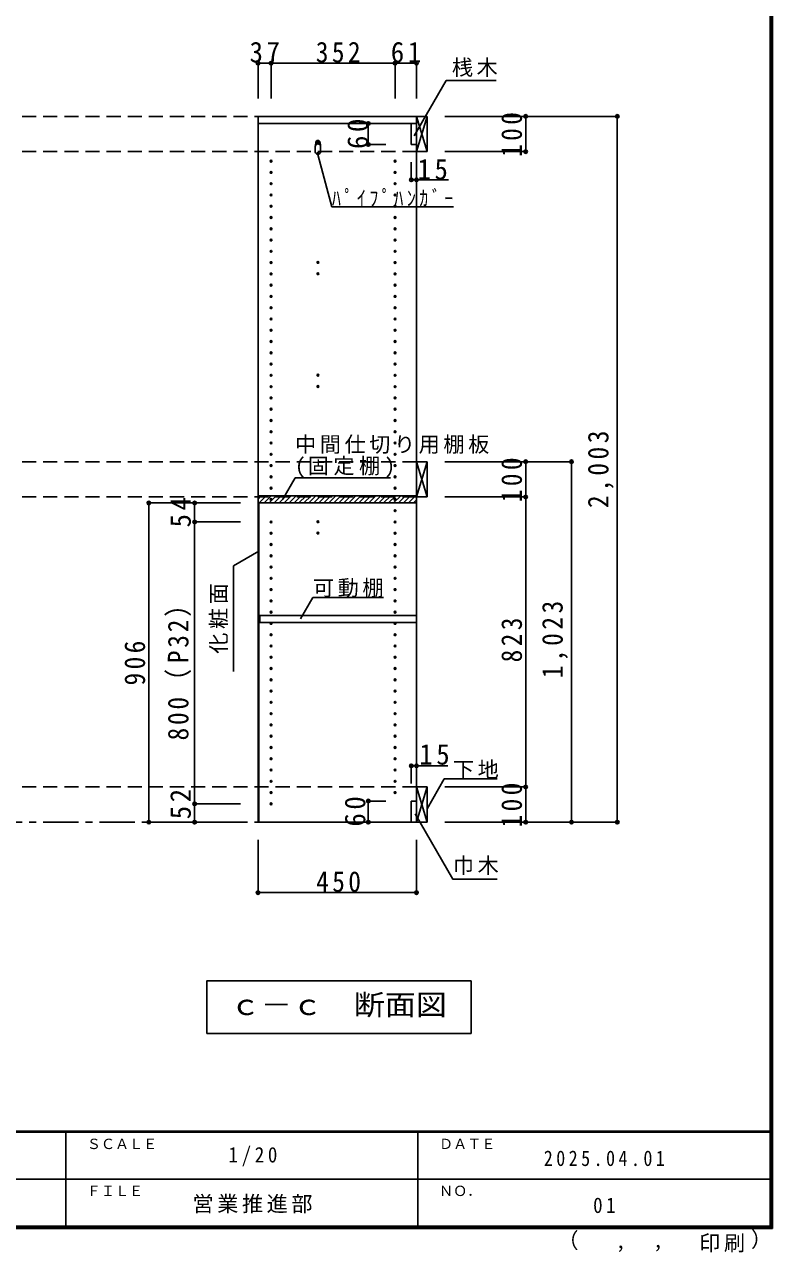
# Model space of a CAD drawing. Units: millimetres at full size, sheet at 1:20; details may follow other scales. Extents: x -3922 to 3878, y -2932 to 2722.
# Drawn here: x 1754 to 3878, y -2932 to 552 of the extents above; entities that cross this region are included whole.
import ezdxf
from ezdxf.enums import TextEntityAlignment as Align

# ---------------------------------------------------------------- set-up
doc = ezdxf.new("R2010")
doc.units = ezdxf.units.MM
doc.header["$LTSCALE"] = 20
doc.header["$PDMODE"] = 32
doc.header["$PDSIZE"] = 10
doc.linetypes.add('CHAIN1', pattern=[8, 5, -1, 1, -1])
doc.linetypes.add('DASHED2', pattern=[3, 2, -1])
for name, color, linetype in [('0-2_本体', 2, 'Continuous'), ('0-3_固定棚', 2, 'Continuous'), ('0-4_可動棚', 3, 'Continuous'), ('0-5', 4, 'Continuous'), ('0-6_ﾊﾟｲﾌﾟﾊﾝｶﾞｰ', 7, 'Continuous'), ('0-7_桟木・巾木', 2, 'Continuous'), ('0-8_引き出し', 2, 'Continuous'), ('0-A_文字', 7, 'Continuous'), ('0-B_寸法', 4, 'Continuous'), ('0-C_ハッチ', 4, 'Continuous'), ('F-1_枠', 6, 'Continuous'), ('F-A_文字', 7, 'Continuous')]:
    doc.layers.add(name, color=color, linetype=linetype)
doc.styles.add('ＭＳ ゴシック', font='')
doc.styles.get('ＭＳ ゴシック').set_extended_font_data('MS Gothic')

msp = doc.modelspace()

# ---------------------------------------------------------------- linework, layer by layer
at = {"layer": '0-2_本体'}
for p, q in [((2417.47, 271.73), (2417.47, 291.73)), ((2417.47, 291.73), (2867.47, 291.73)), ((2867.47, 291.73), (2867.47, 271.73)), ((2867.47, 271.73), (2417.47, 271.73)), ((2419.47, -1711.27), (2419.47, -805.27))]:
    msp.add_line(p, q, dxfattribs=at)
at = {"layer": '0-3_固定棚'}
for p, q in [((2417.47, -785.27), (2417.47, -805.27)), ((2417.47, -785.27), (2867.47, -785.27)), ((2867.47, -785.27), (2867.47, -805.27)), ((2417.47, -805.27), (2867.47, -805.27))]:
    msp.add_line(p, q, dxfattribs=at)
at = {"layer": '0-4_可動棚', "color": 2}
msp.add_lwpolyline([(2422.47, -1124.77), (2867.47, -1124.77), (2867.47, -1144.77), (2422.47, -1144.77)], close=True, dxfattribs=at)
at = {"layer": '0-5', "color": 3}
for p, q in [((2417.47, 271.73), (2417.47, -1711.27)), ((2867.47, 271.73), (2417.47, 271.73)), ((2867.47, -1711.27), (2867.47, 271.73)), ((2417.47, -1711.27), (2867.47, -1711.27))]:
    msp.add_line(p, q, dxfattribs=at)
at = {"layer": '0-5'}
for centre in [(2587.47, 218.23), (2587.47, 186.23), (2454.47, 164.73), (2806.47, 164.73), (2454.47, 132.73), (2806.47, 132.73), (2454.47, 100.73), (2454.47, 68.73), (2806.47, 100.73), (2806.47, 68.73), (2454.47, 36.73), (2806.47, 36.73), (2454.47, 4.73), (2806.47, 4.73), (2454.47, -27.27), (2806.47, -27.27), (2454.47, -59.27), (2806.47, -59.27), (2454.47, -91.27), (2806.47, -91.27), (2454.47, -123.27), (2587.47, -122.77), (2806.47, -123.27), (2454.47, -155.27), (2587.47, -154.77), (2806.47, -155.27), (2454.47, -187.27), (2806.47, -187.27), (2454.47, -219.27), (2806.47, -219.27), (2454.47, -251.27), (2806.47, -251.27), (2454.47, -283.27), (2454.47, -315.27), (2806.47, -283.27), (2806.47, -315.27), (2454.47, -347.27), (2806.47, -347.27), (2454.47, -379.27), (2806.47, -379.27), (2454.47, -411.27), (2806.47, -411.27), (2454.47, -443.27), (2587.47, -442.77), (2806.47, -443.27), (2454.47, -475.27), (2587.47, -474.77), (2806.47, -475.27), (2454.47, -507.27), (2806.47, -507.27), (2454.47, -539.27), (2806.47, -539.27), (2454.47, -571.27), (2806.47, -571.27), (2454.47, -603.27), (2806.47, -603.27), (2454.47, -635.27), (2806.47, -635.27), (2454.47, -667.27), (2454.47, -699.27), (2806.47, -667.27), (2806.47, -699.27), (2454.47, -731.27), (2806.47, -731.27), (2454.47, -763.27), (2806.47, -763.27), (2454.47, -795.27), (2806.47, -795.27), (2806.47, -827.27), (2454.47, -859.27), (2587.47, -858.77), (2806.47, -859.27), (2454.47, -891.27), (2587.47, -890.77), (2806.47, -891.27), (2454.47, -923.27), (2806.47, -923.27), (2454.47, -955.27), (2806.47, -955.27), (2454.47, -987.27), (2806.47, -987.27), (2454.47, -1019.27), (2806.47, -1019.27), (2454.47, -1051.27), (2806.47, -1051.27), (2454.47, -1083.27), (2454.47, -1115.27), (2806.47, -1083.27), (2806.47, -1115.27), (2454.47, -1147.27), (2806.47, -1147.27), (2454.47, -1179.27), (2806.47, -1179.27), (2454.47, -1211.27), (2806.47, -1211.27), (2454.47, -1243.27), (2806.47, -1243.27), (2454.47, -1275.27), (2806.47, -1275.27), (2454.47, -1307.27), (2806.47, -1307.27), (2454.47, -1339.27), (2806.47, -1339.27), (2454.47, -1371.27), (2806.47, -1371.27), (2454.47, -1403.27), (2806.47, -1403.27), (2454.47, -1435.27), (2806.47, -1435.27), (2454.47, -1467.27), (2454.47, -1499.27), (2806.47, -1467.27), (2806.47, -1499.27), (2454.47, -1531.27), (2806.47, -1531.27), (2454.47, -1563.27), (2806.47, -1563.27), (2454.47, -1595.27), (2806.47, -1595.27), (2454.47, -1627.27), (2806.47, -1627.27), (2454.47, -1659.27)]:
    msp.add_circle(centre, 2.5, dxfattribs=at)
at = {"layer": '0-6_ﾊﾟｲﾌﾟﾊﾝｶﾞｰ', "color": 2}
for p, q in [((2579.97, 206.23), (2579.97, 191.23)), ((2594.97, 206.23), (2594.97, 191.23))]:
    msp.add_line(p, q, dxfattribs=at)
at = {"layer": '0-6_ﾊﾟｲﾌﾟﾊﾝｶﾞｰ'}
for centre, radius, start, end in [((2626.07, 204.72), 46.13, 162.96035, 178.115), ((2587.47, 218.23), 5.5, 0, 180), ((2548.86, 204.72), 46.13, 1.885, 17.03965)]:
    msp.add_arc(centre, radius, start, end, dxfattribs=at)
at = {"layer": '0-6_ﾊﾟｲﾌﾟﾊﾝｶﾞｰ', "color": 2}
for centre, start, end in [((2587.47, 206.23), 0, 180), ((2587.47, 191.23), 180, 0)]:
    msp.add_arc(centre, 7.5, start, end, dxfattribs=at)
at = {"layer": '0-7_桟木・巾木'}
for p, q in [((2867.47, 271.73), (2852.47, 271.73)), ((2852.47, 211.73), (2852.47, 271.73)), ((2867.47, 271.73), (2867.47, 230.73)), ((2852.47, -1651.27), (2867.47, -1651.27)), ((2867.47, -1651.27), (2867.47, -1711.27))]:
    msp.add_line(p, q, dxfattribs=at)
for points in [[(2867.47, 211.73), (2855.97, 211.73), (2852.47, 211.73)], [(2867.47, -1711.27), (2852.47, -1711.27), (2852.47, -1651.27)]]:
    msp.add_lwpolyline(points, dxfattribs=at)
at = {"layer": '0-8_引き出し', "color": 3}
for p, q in [((2867.47, 291.73), (2867.47, 191.73)), ((2897.47, 291.73), (2867.47, 291.73)), ((2897.47, 191.73), (2897.47, 291.73)), ((2867.47, 191.73), (2897.47, 191.73)), ((2867.47, -688.27), (2867.47, -788.27)), ((2897.47, -688.27), (2867.47, -688.27)), ((2897.47, -788.27), (2897.47, -688.27)), ((2867.47, -788.27), (2897.47, -788.27)), ((2867.47, -1611.27), (2867.47, -1711.27)), ((2897.47, -1611.27), (2867.47, -1611.27)), ((2897.47, -1711.27), (2897.47, -1611.27)), ((2867.47, -1711.27), (2897.47, -1711.27))]:
    msp.add_line(p, q, dxfattribs=at)
at = {"layer": '0-8_引き出し', "color": 7}
for p, q in [((2867.47, 191.73), (2897.47, 291.73)), ((2867.47, 291.73), (2897.47, 191.73)), ((2867.47, -788.27), (2897.47, -688.27)), ((2867.47, -688.27), (2897.47, -788.27)), ((2867.47, -1711.27), (2897.47, -1611.27)), ((2867.47, -1611.27), (2897.47, -1711.27))]:
    msp.add_line(p, q, dxfattribs=at)
at = {"layer": '0-A_文字'}
for p, q in [((2860.8, 236.27), (2951.67, 393.67)), ((2951.67, 393.67), (3093.9, 393.67)), ((2627.21, 35.43), (2587.47, 183.73)), ((2627.21, 35.43), (2972.21, 35.43)), ((2487.55, -794.33), (2522.57, -733.68)), ((2793.95, -733.68), (2522.57, -733.68)), ((2419.47, -941.8), (2347.47, -983.37)), ((2347.47, -1283.37), (2347.47, -983.37)), ((2538.34, -1133.83), (2573.36, -1073.18)), ((2773.36, -1073.18), (2573.36, -1073.18)), ((2897.47, -1672.95), (2946.24, -1588.48)), ((2946.24, -1588.48), (3096.77, -1588.48)), ((3022.47, -2161.27), (3022.47, -2311.27)), ((2272.47, -2311.27), (3022.47, -2311.27))]:
    msp.add_line(p, q, dxfattribs=at)
at = {"layer": '0-A_文字', "linetype": 'CHAIN1'}
msp.add_line((2867.47, -1711.27), (-2842.53, -1711.27), dxfattribs=at)
at = {"layer": '0-A_文字'}
for points in [[(2863.66, -1687.54), (2970.74, -1873.01), (3096.77, -1873.01)], [(3022.47, -2161.27), (2272.47, -2161.27), (2272.47, -2311.27)]]:
    msp.add_lwpolyline(points, dxfattribs=at)
at = {"layer": '0-B_寸法'}
for p, q in [((2417.47, 442.73), (2417.47, 342.73)), ((2417.47, 442.73), (2867.47, 442.73)), ((2454.47, 442.73), (2454.47, 342.73)), ((2806.47, 442.73), (2806.47, 342.73)), ((2867.47, 442.73), (2867.47, 342.73)), ((3177.47, 291.73), (2947.47, 291.73)), ((3437.47, 291.73), (2947.47, 291.73)), ((3177.47, 191.73), (3177.47, 291.73)), ((3437.47, -1711.27), (3437.47, 291.73)), ((2730.47, 271.73), (2730.47, 211.73)), ((2730.47, 271.73), (2780.47, 271.73)), ((2730.47, 211.73), (2780.47, 211.73)), ((3177.47, 191.73), (2947.47, 191.73)), ((2852.47, 111.73), (2852.47, 161.73)), ((2867.47, 111.73), (2867.47, 161.73)), ((2852.47, 111.73), (2958.32, 111.73)), ((3177.47, -688.27), (2947.47, -688.27)), ((3177.47, -788.27), (3177.47, -688.27)), ((3307.47, -688.27), (3177.47, -688.27)), ((3307.47, -1711.27), (3307.47, -688.27)), ((3177.47, -788.27), (2947.47, -788.27)), ((3177.47, -1611.27), (3177.47, -788.27)), ((2107.47, -1711.27), (2107.47, -805.27)), ((2107.47, -805.27), (2367.47, -805.27)), ((2237.47, -805.27), (2237.47, -859.27)), ((2237.47, -805.27), (2367.47, -805.27)), ((2237.47, -859.27), (2367.47, -859.27)), ((2237.47, -859.27), (2237.47, -1659.27)), ((2237.47, -859.27), (2367.47, -859.27)), ((2852.47, -1551.27), (2852.47, -1601.27)), ((2852.47, -1551.27), (2955.93, -1551.27)), ((2867.47, -1551.27), (2867.47, -1601.27)), ((3177.47, -1611.27), (2947.47, -1611.27)), ((3177.47, -1711.27), (3177.47, -1611.27)), ((2237.47, -1659.27), (2367.47, -1659.27)), ((2237.47, -1659.27), (2237.47, -1711.27)), ((2730.47, -1651.27), (2730.47, -1711.27)), ((2730.47, -1651.27), (2780.47, -1651.27)), ((2107.47, -1711.27), (2367.47, -1711.27)), ((2237.47, -1711.27), (2367.47, -1711.27)), ((2730.47, -1711.27), (2780.47, -1711.27)), ((3177.47, -1711.27), (2947.47, -1711.27)), ((3437.47, -1711.27), (2947.47, -1711.27)), ((3307.47, -1711.27), (3177.47, -1711.27)), ((2417.47, -1911.27), (2417.47, -1761.27)), ((2867.47, -1911.27), (2867.47, -1761.27)), ((2417.47, -1911.27), (2867.47, -1911.27))]:
    msp.add_line(p, q, dxfattribs=at)
at = {"layer": '0-B_寸法', "linetype": 'DASHED2'}
for p, q in [((2867.47, 291.73), (-2842.53, 291.73)), ((2867.47, 191.73), (-2842.53, 191.73)), ((2867.47, -688.27), (-2842.53, -688.27)), ((2867.47, -788.27), (-2842.53, -788.27)), ((2867.47, -1611.27), (-2842.53, -1611.27))]:
    msp.add_line(p, q, dxfattribs=at)
at = {"layer": '0-B_寸法', "color": 7}
for p in [(2417.47, 442.73), (2454.47, 442.73), (2806.47, 442.73), (2867.47, 442.73), (3177.47, 291.73), (3437.47, 291.73), (2730.47, 271.73), (2730.47, 211.73), (3177.47, 191.73), (2852.47, 111.73), (2867.47, 111.73), (3177.47, -688.27), (3307.47, -688.27), (2107.47, -805.27), (2237.47, -805.27), (3177.47, -788.27), (2237.47, -859.27), (2852.47, -1551.27), (2867.47, -1551.27), (3177.47, -1611.27), (2237.47, -1659.27), (2730.47, -1651.27), (2107.47, -1711.27), (2237.47, -1711.27), (2730.47, -1711.27), (3177.47, -1711.27), (3307.47, -1711.27), (3437.47, -1711.27), (2417.47, -1911.27), (2867.47, -1911.27)]:
    msp.add_point(p, dxfattribs=at)
at = {"layer": '0-C_ハッチ'}
for p, q in [((2417.47, -794.22), (2426.42, -785.27)), ((2420.56, -805.27), (2440.56, -785.27)), ((2434.7, -805.27), (2454.7, -785.27)), ((2448.84, -805.27), (2468.84, -785.27)), ((2462.99, -805.27), (2482.99, -785.27)), ((2477.13, -805.27), (2497.13, -785.27)), ((2491.27, -805.27), (2511.27, -785.27)), ((2505.41, -805.27), (2525.41, -785.27)), ((2519.55, -805.27), (2539.55, -785.27)), ((2533.7, -805.27), (2553.7, -785.27)), ((2547.84, -805.27), (2567.84, -785.27)), ((2561.98, -805.27), (2581.98, -785.27)), ((2576.12, -805.27), (2596.12, -785.27)), ((2590.26, -805.27), (2610.26, -785.27)), ((2604.41, -805.27), (2624.41, -785.27)), ((2618.55, -805.27), (2638.55, -785.27)), ((2632.69, -805.27), (2652.69, -785.27)), ((2646.83, -805.27), (2666.83, -785.27)), ((2660.97, -805.27), (2680.97, -785.27)), ((2675.12, -805.27), (2695.12, -785.27)), ((2689.26, -805.27), (2709.26, -785.27)), ((2703.4, -805.27), (2723.4, -785.27)), ((2717.54, -805.27), (2737.54, -785.27)), ((2731.69, -805.27), (2751.69, -785.27)), ((2745.83, -805.27), (2765.83, -785.27)), ((2759.97, -805.27), (2779.97, -785.27)), ((2774.11, -805.27), (2794.11, -785.27)), ((2788.25, -805.27), (2808.25, -785.27)), ((2802.4, -805.27), (2822.4, -785.27)), ((2816.54, -805.27), (2836.54, -785.27)), ((2830.68, -805.27), (2850.68, -785.27)), ((2844.82, -805.27), (2864.82, -785.27)), ((2858.96, -805.27), (2867.47, -796.76))]:
    msp.add_line(p, q, dxfattribs=at)
at = {"layer": 'F-1_枠'}
for p, q in [((3871.3, 2722.29), (3871.3, -2864.37)), ((3874.63, 2722.29), (3874.63, -2864.37)), ((3877.97, 2722.29), (3877.97, -2864.37)), ((3877.97, -2587.71), (-3922.03, -2587.71)), ((3877.97, -2591.04), (-3922.03, -2591.04)), ((1871.3, -2591.04), (1871.3, -2857.71)), ((2871.3, -2591.04), (2871.3, -2857.71)), ((-22.03, -2724.37), (3871.3, -2724.38)), ((3877.97, -2857.71), (-3922.03, -2857.71)), ((3877.97, -2861.04), (-3922.03, -2861.04)), ((3877.97, -2864.37), (-3922.03, -2864.37))]:
    msp.add_line(p, q, dxfattribs=at)

# ---------------------------------------------------------------- texts
at = {"layer": '0-A_文字', "style": 'ＭＳ ゴシック', "width": 1.1}
msp.add_text('ｃ－ｃ\u3000断面図', height=58.65, dxfattribs=at).set_placement((2337.47, -2276.27), align=Align.BOTTOM_LEFT)
at = {"layer": '0-A_文字', "char_height": 43.99, "attachment_point": 7, "style": 'ＭＳ ゴシック'}
for s, insert in [('\\T1.17;桟木', (2967.88, 403.88)), ('\\T1.39;\\W0.85;ﾊﾟｲﾌﾟﾊﾝｶﾞｰ', (2627.21, 35.43)), ('\\T1.17;中間仕切り用棚板', (2522.57, -666.12)), ('\\T1.21;(固定棚)', (2522.57, -733.68)), ('\\T1.17;可動棚', (2573.36, -1073.18)), ('\\T1.17;下地', (2970.74, -1588.48)), ('\\T1.17;巾木', (2970.74, -1861.06))]:
    msp.add_mtext(s, dxfattribs=dict(at, insert=insert))
at = {"layer": '0-A_文字', "insert": (2332.47, -1233.37), "char_height": 43.99, "attachment_point": 7, "rotation": 90, "style": 'ＭＳ ゴシック'}
msp.add_mtext('\\T1.17;化粧面', dxfattribs=at)
at = {"layer": '0-B_寸法', "color": 7, "char_height": 58.65, "attachment_point": 7, "style": 'ＭＳ ゴシック'}
for s, insert in [('\\T1.27;\\W0.95;37', (2393.47, 443.94)), ('\\T1.27;\\W0.9;352', (2581.47, 443.94)), ('\\T1.27;\\W0.95;61', (2794.47, 443.94)), ('\\T1.27;\\W0.95;15', (2870.36, 111.73)), ('\\T1.27;\\W0.95;15', (2875.38, -1548.8)), ('\\T1.27;\\W0.9;450', (2582.47, -1910.06))]:
    msp.add_mtext(s, dxfattribs=dict(at, insert=insert))
at = {"layer": '0-B_寸法', "color": 7, "char_height": 58.65, "attachment_point": 7, "rotation": 90, "style": 'ＭＳ ゴシック'}
for s, insert in [('\\T1.27;\\W0.95;60', (2730.47, 199.23)), ('\\T1.27;\\W0.9;100', (3167.47, 176.73)), ('\\T1.28;\\W0.9;2,003', (3427.47, -819.77)), ('\\T1.27;\\W0.9;100', (3167.47, -803.27)), ('\\T1.27;\\W0.95;54', (2227.47, -874.77)), ('\\T1.22;\\W0.9;800（P32）', (2227.47, -1479.27)), ('\\T1.28;\\W0.9;1,023', (3297.47, -1302.77)), ('\\T1.27;\\W0.9;823', (3167.47, -1257.77)), ('\\T1.27;\\W0.9;906', (2097.47, -1323.27)), ('\\T1.27;\\W0.95;52', (2227.47, -1703)), ('\\T1.27;\\W0.9;100', (3167.47, -1726.27)), ('\\T1.27;\\W0.95;60', (2722.86, -1723.77))]:
    msp.add_mtext(s, dxfattribs=dict(at, insert=insert))
at = {"layer": 'F-A_文字', "style": 'ＭＳ ゴシック'}
for s, height, p in [('ＳＣＡＬＥ', 29.33, (1931.3, -2647.71)), ('ＤＡＴＥ', 29.33, (2931.3, -2647.71)), ('ＦＩＬＥ', 29.33, (1931.3, -2781.04)), ('ＮＯ．', 29.33, (2931.3, -2781.04)), ('（', 43.99, (3267.32, -2933.25)), ('）', 43.99, (3816.9, -2930.46)), (',', 43.99, (3432.15, -2933.25)), (',', 43.99, (3538.1, -2931.39))]:
    msp.add_text(s, height=height, dxfattribs=at).set_placement(p, align=Align.BOTTOM_LEFT)
at = {"layer": 'F-A_文字', "char_height": 43.99, "attachment_point": 7, "style": 'ＭＳ ゴシック'}
for s, insert in [('\\T1.38;\\W0.9;1/20', (2333.8, -2687.71)), ('\\T1.39;\\W0.85;2025.04.01', (3228.8, -2687.71)), ('\\T1.17;営業推進部', (2231.3, -2821.04)), ('\\T1.36;\\W0.9;01', (3368.8, -2821.04)), ('\\T1.17;印刷', (3670.07, -2932.32))]:
    msp.add_mtext(s, dxfattribs=dict(at, insert=insert))

doc.saveas('drawing.dxf')
